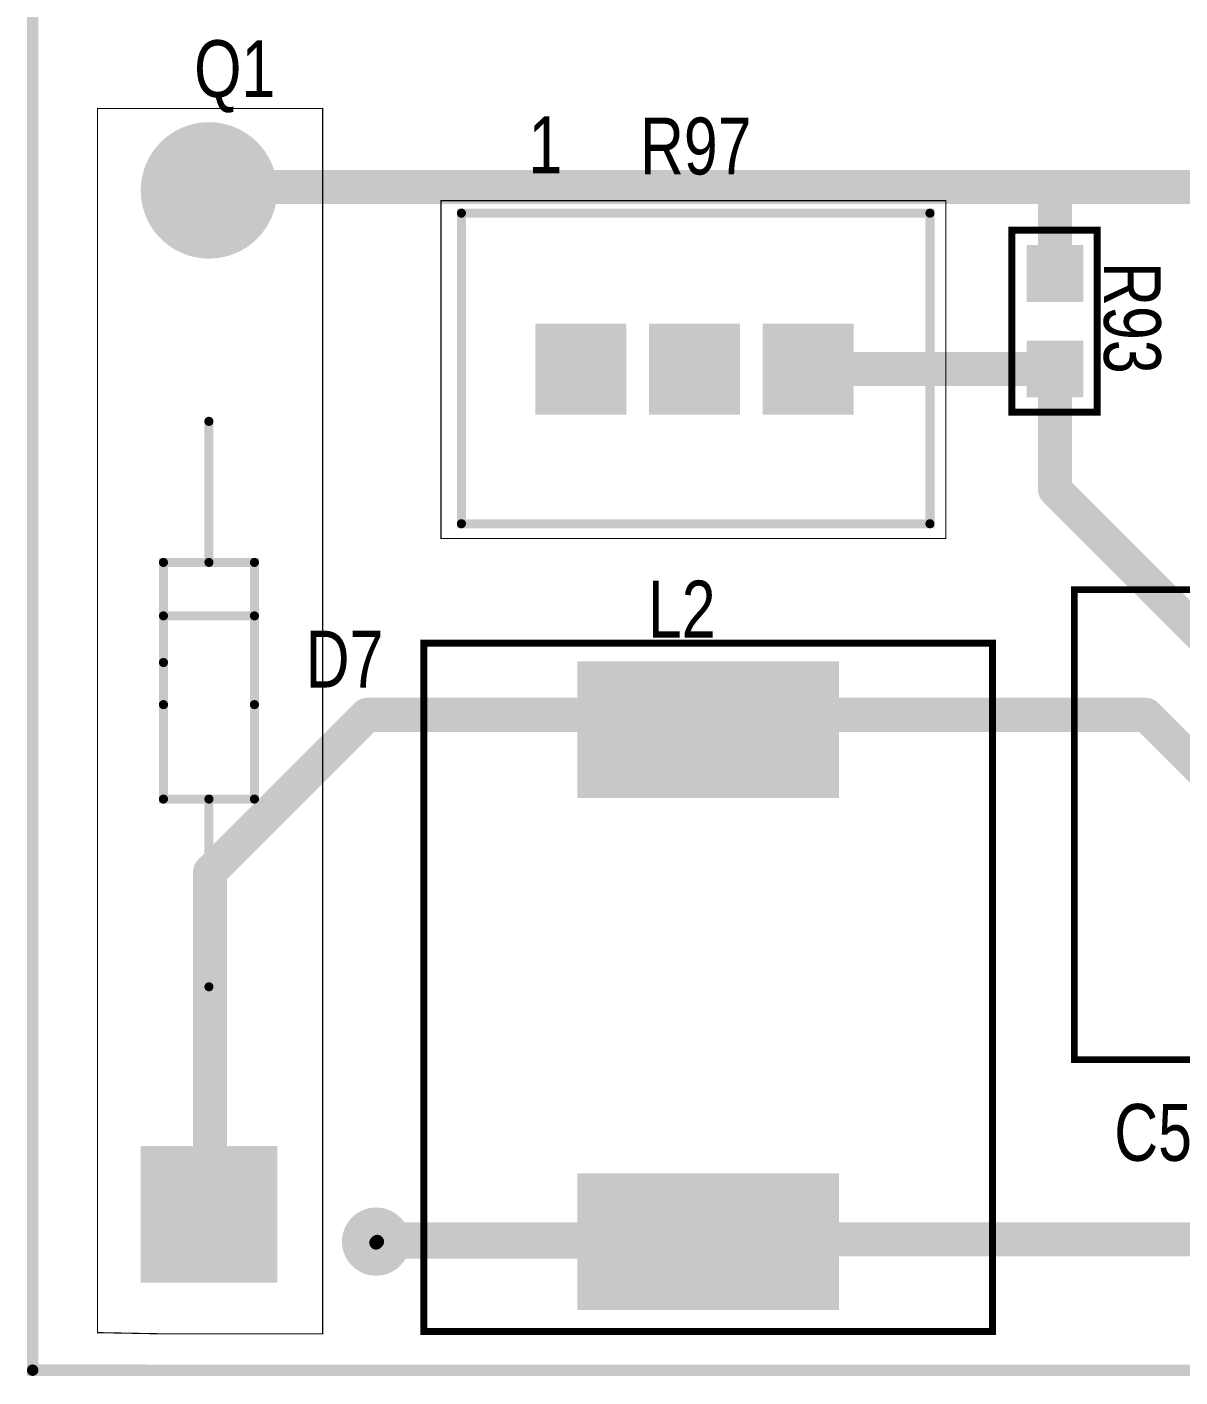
# Model space of a CAD drawing. Extents: x 0 to 8.76, y 0.02 to 4.83.
# Drawn here: x 0.773 to 1.787, y 0.023 to 1.21 of the extents above; entities that cross this region are included whole.
import ezdxf

# ---------------------------------------------------------------- set-up
doc = ezdxf.new("R2010")
doc.units = 0

msp = doc.modelspace()

# ---------------------------------------------------------------- linework, layer by layer
for points, const_width in [([(8.684, 0.028), (0.778, 0.029), (0.778, 4.826), (8.686, 4.826), (8.686, 0.028), (8.684, 0.028)], 0.01), ([(0.835, 0.062), (0.835, 1.138), (1.033, 1.138), (1.033, 0.061), (0.889, 0.061), (0.835, 0.062)], 0.001), ([(1.137, 0.76), (1.581, 0.76), (1.581, 1.057), (1.137, 1.057), (1.137, 0.76)], 0.001)]:
    msp.add_lwpolyline(points, close=True, dxfattribs=dict(const_width=const_width))
for points, const_width in [([(0.8347, 1.138, 1), (0.8352, 1.138, 1)], 0.0005), ([(1.0327, 1.138, 1), (1.0333, 1.138, 1)], 0.0005), ([(1.1367, 1.057, 1), (1.1373, 1.057, 1)], 0.0005), ([(1.5807, 1.057, 1), (1.5813, 1.057, 1)], 0.0005), ([(1.1367, 0.76, 1), (1.1373, 0.76, 1)], 0.0005), ([(1.1367, 0.76, 1), (1.1373, 0.76, 1)], 0.0005), ([(1.5807, 0.76, 1), (1.5813, 0.76, 1)], 0.0005), ([(0.8347, 0.062, 1), (0.8352, 0.062, 1)], 0.0005), ([(0.8347, 0.062, 1), (0.8352, 0.062, 1)], 0.0005), ([(0.8888, 0.061, 1), (0.8892, 0.061, 1)], 0.0005), ([(1.0327, 0.061, 1), (1.0333, 0.061, 1)], 0.0005), ([(0.7755, 0.029, 1), (0.7805, 0.029, 1)], 0.005)]:
    msp.add_lwpolyline(points, format="xyb", close=True, dxfattribs=dict(const_width=const_width))
at = {"layer": 'DRL'}
for points, const_width in [([(0.916, 1.066, 1), (0.95, 1.066, 1)], 0.035), ([(1.25, 0.909, 1), (1.27, 0.909, 1)], 0.02), ([(1.35, 0.909, 1), (1.37, 0.909, 1)], 0.02), ([(1.45, 0.909, 1), (1.47, 0.909, 1)], 0.02), ([(0.916, 0.166, 1), (0.95, 0.166, 1)], 0.035), ([(1.07, 0.142, 1), (1.09, 0.142, 1)], 0.02), ([(1.07, 0.142, 1), (1.09, 0.142, 1)], 0.02)]:
    msp.add_lwpolyline(points, format="xyb", close=True, dxfattribs=dict(at, const_width=const_width))
at = {"layer": 'FAB', "const_width": 0.02}
msp.add_lwpolyline([(1.07, 0.142, 1), (1.09, 0.142, 1)], format="xyb", close=True, dxfattribs=at)
msp.add_lwpolyline([(1.07, 0.142, 1), (1.09, 0.142, 1)], format="xyb", close=True, dxfattribs=at)
at = {"layer": 'GND'}
for points, const_width in [([(0.908, 1.066, 1), (0.958, 1.066, 1)], 0.05), ([(1.068, 0.142, 1), (1.092, 0.142, 1)], 0.025), ([(1.068, 0.142, 1), (1.092, 0.142, 1)], 0.025)]:
    msp.add_lwpolyline(points, format="xyb", close=True, dxfattribs=dict(at, const_width=const_width))
for points in [[(1.23, 0.879), (1.29, 0.879), (1.23, 0.939), (1.29, 0.939)], [(1.33, 0.879), (1.39, 0.879), (1.33, 0.939), (1.39, 0.939)], [(1.43, 0.879), (1.49, 0.879), (1.43, 0.939), (1.49, 0.939)], [(0.883, 0.116), (0.983, 0.116), (0.883, 0.216), (0.983, 0.216)]]:
    msp.add_solid(points, dxfattribs=at)
at = {"layer": 'I10'}
for points, const_width in [([(0.908, 1.066, 1), (0.958, 1.066, 1)], 0.05), ([(1.068, 0.142, 1), (1.092, 0.142, 1)], 0.025), ([(1.068, 0.142, 1), (1.092, 0.142, 1)], 0.025)]:
    msp.add_lwpolyline(points, format="xyb", close=True, dxfattribs=dict(at, const_width=const_width))
for points in [[(1.23, 0.879), (1.29, 0.879), (1.23, 0.939), (1.29, 0.939)], [(1.33, 0.879), (1.39, 0.879), (1.33, 0.939), (1.39, 0.939)], [(1.43, 0.879), (1.49, 0.879), (1.43, 0.939), (1.49, 0.939)], [(0.883, 0.116), (0.983, 0.116), (0.883, 0.216), (0.983, 0.216)]]:
    msp.add_solid(points, dxfattribs=at)
at = {"layer": 'I11'}
for points, const_width in [([(0.908, 1.066, 1), (0.958, 1.066, 1)], 0.05), ([(1.068, 0.142, 1), (1.092, 0.142, 1)], 0.025), ([(1.068, 0.142, 1), (1.092, 0.142, 1)], 0.025)]:
    msp.add_lwpolyline(points, format="xyb", close=True, dxfattribs=dict(at, const_width=const_width))
for points in [[(1.23, 0.879), (1.29, 0.879), (1.23, 0.939), (1.29, 0.939)], [(1.33, 0.879), (1.39, 0.879), (1.33, 0.939), (1.39, 0.939)], [(1.43, 0.879), (1.49, 0.879), (1.43, 0.939), (1.49, 0.939)], [(0.883, 0.116), (0.983, 0.116), (0.883, 0.216), (0.983, 0.216)]]:
    msp.add_solid(points, dxfattribs=at)
at = {"layer": 'I12'}
for points, const_width in [([(0.908, 1.066, 1), (0.958, 1.066, 1)], 0.05), ([(1.068, 0.142, 1), (1.092, 0.142, 1)], 0.025), ([(1.068, 0.142, 1), (1.092, 0.142, 1)], 0.025)]:
    msp.add_lwpolyline(points, format="xyb", close=True, dxfattribs=dict(at, const_width=const_width))
for points in [[(1.23, 0.879), (1.29, 0.879), (1.23, 0.939), (1.29, 0.939)], [(1.33, 0.879), (1.39, 0.879), (1.33, 0.939), (1.39, 0.939)], [(1.43, 0.879), (1.49, 0.879), (1.43, 0.939), (1.49, 0.939)], [(0.883, 0.116), (0.983, 0.116), (0.883, 0.216), (0.983, 0.216)]]:
    msp.add_solid(points, dxfattribs=at)
at = {"layer": 'IN3'}
for points, const_width in [([(0.908, 1.066, 1), (0.958, 1.066, 1)], 0.05), ([(1.068, 0.142, 1), (1.092, 0.142, 1)], 0.025), ([(1.068, 0.142, 1), (1.092, 0.142, 1)], 0.025)]:
    msp.add_lwpolyline(points, format="xyb", close=True, dxfattribs=dict(at, const_width=const_width))
for points in [[(1.23, 0.879), (1.29, 0.879), (1.23, 0.939), (1.29, 0.939)], [(1.33, 0.879), (1.39, 0.879), (1.33, 0.939), (1.39, 0.939)], [(1.43, 0.879), (1.49, 0.879), (1.43, 0.939), (1.49, 0.939)], [(0.883, 0.116), (0.983, 0.116), (0.883, 0.216), (0.983, 0.216)]]:
    msp.add_solid(points, dxfattribs=at)
at = {"layer": 'IN4'}
for points, const_width in [([(0.908, 1.066, 1), (0.958, 1.066, 1)], 0.05), ([(1.068, 0.142, 1), (1.092, 0.142, 1)], 0.025), ([(1.068, 0.142, 1), (1.092, 0.142, 1)], 0.025)]:
    msp.add_lwpolyline(points, format="xyb", close=True, dxfattribs=dict(at, const_width=const_width))
for points in [[(1.23, 0.879), (1.29, 0.879), (1.23, 0.939), (1.29, 0.939)], [(1.33, 0.879), (1.39, 0.879), (1.33, 0.939), (1.39, 0.939)], [(1.43, 0.879), (1.49, 0.879), (1.43, 0.939), (1.49, 0.939)], [(0.883, 0.116), (0.983, 0.116), (0.883, 0.216), (0.983, 0.216)]]:
    msp.add_solid(points, dxfattribs=at)
at = {"layer": 'IN5'}
for points, const_width in [([(0.908, 1.066, 1), (0.958, 1.066, 1)], 0.05), ([(1.068, 0.142, 1), (1.092, 0.142, 1)], 0.025), ([(1.068, 0.142, 1), (1.092, 0.142, 1)], 0.025)]:
    msp.add_lwpolyline(points, format="xyb", close=True, dxfattribs=dict(at, const_width=const_width))
for points in [[(1.23, 0.879), (1.29, 0.879), (1.23, 0.939), (1.29, 0.939)], [(1.33, 0.879), (1.39, 0.879), (1.33, 0.939), (1.39, 0.939)], [(1.43, 0.879), (1.49, 0.879), (1.43, 0.939), (1.49, 0.939)], [(0.883, 0.116), (0.983, 0.116), (0.883, 0.216), (0.983, 0.216)]]:
    msp.add_solid(points, dxfattribs=at)
at = {"layer": 'IN6'}
for points, const_width in [([(0.908, 1.066, 1), (0.958, 1.066, 1)], 0.05), ([(1.068, 0.142, 1), (1.092, 0.142, 1)], 0.025), ([(1.068, 0.142, 1), (1.092, 0.142, 1)], 0.025)]:
    msp.add_lwpolyline(points, format="xyb", close=True, dxfattribs=dict(at, const_width=const_width))
for points in [[(1.23, 0.879), (1.29, 0.879), (1.23, 0.939), (1.29, 0.939)], [(1.33, 0.879), (1.39, 0.879), (1.33, 0.939), (1.39, 0.939)], [(1.43, 0.879), (1.49, 0.879), (1.43, 0.939), (1.49, 0.939)], [(0.883, 0.116), (0.983, 0.116), (0.883, 0.216), (0.983, 0.216)]]:
    msp.add_solid(points, dxfattribs=at)
at = {"layer": 'IN7'}
for points, const_width in [([(0.908, 1.066, 1), (0.958, 1.066, 1)], 0.05), ([(1.068, 0.142, 1), (1.092, 0.142, 1)], 0.025), ([(1.068, 0.142, 1), (1.092, 0.142, 1)], 0.025)]:
    msp.add_lwpolyline(points, format="xyb", close=True, dxfattribs=dict(at, const_width=const_width))
for points in [[(1.23, 0.879), (1.29, 0.879), (1.23, 0.939), (1.29, 0.939)], [(1.33, 0.879), (1.39, 0.879), (1.33, 0.939), (1.39, 0.939)], [(1.43, 0.879), (1.49, 0.879), (1.43, 0.939), (1.49, 0.939)], [(0.883, 0.116), (0.983, 0.116), (0.883, 0.216), (0.983, 0.216)]]:
    msp.add_solid(points, dxfattribs=at)
at = {"layer": 'IN8'}
for points, const_width in [([(0.908, 1.066, 1), (0.958, 1.066, 1)], 0.05), ([(1.068, 0.142, 1), (1.092, 0.142, 1)], 0.025), ([(1.068, 0.142, 1), (1.092, 0.142, 1)], 0.025)]:
    msp.add_lwpolyline(points, format="xyb", close=True, dxfattribs=dict(at, const_width=const_width))
for points in [[(1.23, 0.879), (1.29, 0.879), (1.23, 0.939), (1.29, 0.939)], [(1.33, 0.879), (1.39, 0.879), (1.33, 0.939), (1.39, 0.939)], [(1.43, 0.879), (1.49, 0.879), (1.43, 0.939), (1.49, 0.939)], [(0.883, 0.116), (0.983, 0.116), (0.883, 0.216), (0.983, 0.216)]]:
    msp.add_solid(points, dxfattribs=at)
at = {"layer": 'IN9'}
for points, const_width in [([(0.908, 1.066, 1), (0.958, 1.066, 1)], 0.05), ([(1.068, 0.142, 1), (1.092, 0.142, 1)], 0.025), ([(1.068, 0.142, 1), (1.092, 0.142, 1)], 0.025)]:
    msp.add_lwpolyline(points, format="xyb", close=True, dxfattribs=dict(at, const_width=const_width))
for points in [[(1.23, 0.879), (1.29, 0.879), (1.23, 0.939), (1.29, 0.939)], [(1.33, 0.879), (1.39, 0.879), (1.33, 0.939), (1.39, 0.939)], [(1.43, 0.879), (1.49, 0.879), (1.43, 0.939), (1.49, 0.939)], [(0.883, 0.116), (0.983, 0.116), (0.883, 0.216), (0.983, 0.216)]]:
    msp.add_solid(points, dxfattribs=at)
at = {"layer": 'NOT', "const_width": 0.02}
msp.add_lwpolyline([(1.07, 0.142, 1), (1.09, 0.142, 1)], format="xyb", close=True, dxfattribs=at)
msp.add_lwpolyline([(1.07, 0.142, 1), (1.09, 0.142, 1)], format="xyb", close=True, dxfattribs=at)
at = {"layer": 'PWR'}
for points, const_width in [([(0.908, 1.066, 1), (0.958, 1.066, 1)], 0.05), ([(1.068, 0.142, 1), (1.092, 0.142, 1)], 0.025), ([(1.068, 0.142, 1), (1.092, 0.142, 1)], 0.025)]:
    msp.add_lwpolyline(points, format="xyb", close=True, dxfattribs=dict(at, const_width=const_width))
for points in [[(1.23, 0.879), (1.29, 0.879), (1.23, 0.939), (1.29, 0.939)], [(1.33, 0.879), (1.39, 0.879), (1.33, 0.939), (1.39, 0.939)], [(1.43, 0.879), (1.49, 0.879), (1.43, 0.939), (1.49, 0.939)], [(0.883, 0.116), (0.983, 0.116), (0.883, 0.216), (0.983, 0.216)]]:
    msp.add_solid(points, dxfattribs=at)
at = {"layer": 'SMT'}
for points, const_width in [([(0.903, 1.066, 1), (0.963, 1.066, 1)], 0.06), ([(1.065, 0.142, 1), (1.095, 0.142, 1)], 0.03), ([(1.065, 0.142, 1), (1.095, 0.142, 1)], 0.03)]:
    msp.add_lwpolyline(points, format="xyb", close=True, dxfattribs=dict(at, const_width=const_width))
for points in [[(1.652, 0.968), (1.702, 0.968), (1.652, 1.018), (1.702, 1.018)], [(1.22, 0.869), (1.3, 0.869), (1.22, 0.949), (1.3, 0.949)], [(1.32, 0.869), (1.4, 0.869), (1.32, 0.949), (1.4, 0.949)], [(1.42, 0.869), (1.5, 0.869), (1.42, 0.949), (1.5, 0.949)], [(1.652, 0.884), (1.702, 0.884), (1.652, 0.934), (1.702, 0.934)], [(1.257, 0.532), (1.487, 0.532), (1.257, 0.652), (1.487, 0.652)], [(0.873, 0.106), (0.993, 0.106), (0.873, 0.226), (0.993, 0.226)], [(1.257, 0.082), (1.487, 0.082), (1.257, 0.202), (1.487, 0.202)]]:
    msp.add_solid(points, dxfattribs=at)
at = {"layer": 'SPT'}
for points in [[(1.652, 0.968), (1.702, 0.968), (1.652, 1.018), (1.702, 1.018)], [(1.22, 0.869), (1.3, 0.869), (1.22, 0.949), (1.3, 0.949)], [(1.32, 0.869), (1.4, 0.869), (1.32, 0.949), (1.4, 0.949)], [(1.42, 0.869), (1.5, 0.869), (1.42, 0.949), (1.5, 0.949)], [(1.652, 0.884), (1.702, 0.884), (1.652, 0.934), (1.702, 0.934)], [(1.257, 0.532), (1.487, 0.532), (1.257, 0.652), (1.487, 0.652)], [(1.257, 0.082), (1.487, 0.082), (1.257, 0.202), (1.487, 0.202)]]:
    msp.add_solid(points, dxfattribs=at)
at = {"layer": 'SST'}
for points, const_width in [([(1.567, 0.773), (1.155, 0.773), (1.155, 1.046), (1.567, 1.046), (1.567, 0.773)], 0.008), ([(1.714, 1.031), (1.714, 0.871), (1.714, 0.871), (1.639, 0.871), (1.639, 1.031), (1.714, 1.031)], 0.006), ([(0.893, 0.651), (0.893, 0.531), (0.973, 0.531), (0.973, 0.739), (0.893, 0.739), (0.893, 0.651)], 0.008), ([(1.984, 0.302), (2.144, 0.302), (2.144, 0.715), (1.694, 0.715), (1.694, 0.302), (1.984, 0.302)], 0.006), ([(1.622, 0.501), (1.622, 0.063), (1.122, 0.063), (1.122, 0.668), (1.622, 0.668), (1.622, 0.501)], 0.006)]:
    msp.add_lwpolyline(points, close=True, dxfattribs=dict(at, const_width=const_width))
for points, const_width in [([(1.153, 1.046, 1), (1.157, 1.046, 1)], 0.004), ([(1.565, 1.046, 1), (1.569, 1.046, 1)], 0.004), ([(1.6375, 1.031, 1), (1.6405, 1.031, 1)], 0.003), ([(1.7125, 1.031, 1), (1.7155, 1.031, 1)], 0.003), ([(1.7125, 1.031, 1), (1.7155, 1.031, 1)], 0.003), ([(0.931, 0.863, 1), (0.935, 0.863, 1)], 0.004), ([(1.6375, 0.871, 1), (1.6405, 0.871, 1)], 0.003), ([(1.7125, 0.871, 1), (1.7155, 0.871, 1)], 0.003), ([(1.7125, 0.871, 1), (1.7155, 0.871, 1)], 0.003), ([(1.153, 0.773, 1), (1.157, 0.773, 1)], 0.004), ([(1.565, 0.773, 1), (1.569, 0.773, 1)], 0.004), ([(1.565, 0.773, 1), (1.569, 0.773, 1)], 0.004), ([(0.891, 0.739, 1), (0.895, 0.739, 1)], 0.004), ([(0.931, 0.739, 1), (0.935, 0.739, 1)], 0.004), ([(0.971, 0.739, 1), (0.975, 0.739, 1)], 0.004), ([(1.6925, 0.715, 1), (1.6955, 0.715, 1)], 0.003), ([(0.891, 0.692, 1), (0.895, 0.692, 1)], 0.004), ([(0.971, 0.692, 1), (0.975, 0.692, 1)], 0.004), ([(1.1205, 0.668, 1), (1.1235, 0.668, 1)], 0.003), ([(1.6205, 0.668, 1), (1.6235, 0.668, 1)], 0.003), ([(0.891, 0.651, 1), (0.895, 0.651, 1)], 0.004), ([(0.891, 0.651, 1), (0.895, 0.651, 1)], 0.004), ([(0.891, 0.614, 1), (0.895, 0.614, 1)], 0.004), ([(0.971, 0.614, 1), (0.975, 0.614, 1)], 0.004), ([(0.891, 0.531, 1), (0.895, 0.531, 1)], 0.004), ([(0.931, 0.531, 1), (0.935, 0.531, 1)], 0.004), ([(0.971, 0.531, 1), (0.975, 0.531, 1)], 0.004), ([(1.6205, 0.501, 1), (1.6235, 0.501, 1)], 0.003), ([(1.6205, 0.501, 1), (1.6235, 0.501, 1)], 0.003), ([(0.931, 0.366, 1), (0.935, 0.366, 1)], 0.004), ([(1.6925, 0.302, 1), (1.6955, 0.302, 1)], 0.003), ([(1.1205, 0.063, 1), (1.1235, 0.063, 1)], 0.003), ([(1.6205, 0.063, 1), (1.6235, 0.063, 1)], 0.003)]:
    msp.add_lwpolyline(points, format="xyb", close=True, dxfattribs=dict(at, const_width=const_width))
at = {"layer": 'SST', "const_width": 0.008}
for points in [[(0.933, 0.739), (0.933, 0.863)], [(0.973, 0.614), (0.973, 0.692), (0.893, 0.692), (0.893, 0.614)], [(0.933, 0.366), (0.933, 0.531)]]:
    msp.add_lwpolyline(points, dxfattribs=at)
at = {"layer": 'TOP'}
for points, const_width in [([(0.908, 1.066, 1), (0.958, 1.066, 1)], 0.05), ([(0.9255, 1.069, 1), (0.9405, 1.069, 1)], 0.015), ([(0.9255, 1.069, 1), (0.9405, 1.069, 1)], 0.015), ([(0.9255, 1.066, 1), (0.9405, 1.066, 1)], 0.015), ([(1.6695, 1.069, 1), (1.6845, 1.069, 1)], 0.015), ([(1.6695, 1.069, 1), (1.6845, 1.069, 1)], 0.015), ([(1.6695, 1.069, 1), (1.6845, 1.069, 1)], 0.015), ([(1.6695, 1.069, 1), (1.6845, 1.069, 1)], 0.015), ([(1.6695, 0.993, 1), (1.6845, 0.993, 1)], 0.015), ([(1.6695, 0.993, 1), (1.6845, 0.993, 1)], 0.015), ([(1.4525, 0.909, 1), (1.4675, 0.909, 1)], 0.015), ([(1.6695, 0.909, 1), (1.6845, 0.909, 1)], 0.015), ([(1.6695, 0.909, 1), (1.6845, 0.909, 1)], 0.015), ([(1.6695, 0.803, 1), (1.6845, 0.803, 1)], 0.015), ([(1.6695, 0.803, 1), (1.6845, 0.803, 1)], 0.015), ([(1.0645, 0.605, 1), (1.0795, 0.605, 1)], 0.015), ([(1.0645, 0.605, 1), (1.0795, 0.605, 1)], 0.015), ([(1.3645, 0.605, 1), (1.3795, 0.605, 1)], 0.015), ([(1.3645, 0.605, 1), (1.3795, 0.605, 1)], 0.015), ([(1.3645, 0.605, 1), (1.3795, 0.605, 1)], 0.015), ([(1.3645, 0.605, 1), (1.3795, 0.605, 1)], 0.015), ([(1.7495, 0.605, 1), (1.7645, 0.605, 1)], 0.015), ([(1.7495, 0.605, 1), (1.7645, 0.605, 1)], 0.015), ([(1.3645, 0.592, 1), (1.3795, 0.592, 1)], 0.015), ([(1.3645, 0.592, 1), (1.3795, 0.592, 1)], 0.015), ([(0.9265, 0.467, 1), (0.9415, 0.467, 1)], 0.015), ([(0.9265, 0.467, 1), (0.9415, 0.467, 1)], 0.015), ([(0.9255, 0.166, 1), (0.9405, 0.166, 1)], 0.015), ([(0.9265, 0.167, 1), (0.9415, 0.167, 1)], 0.015), ([(0.9265, 0.167, 1), (0.9415, 0.167, 1)], 0.015), ([(1.068, 0.142, 1), (1.092, 0.142, 1)], 0.025), ([(1.068, 0.142, 1), (1.092, 0.142, 1)], 0.025), ([(1.0725, 0.142, 1), (1.0875, 0.142, 1)], 0.015), ([(1.0725, 0.142, 1), (1.0875, 0.142, 1)], 0.015), ([(1.0735, 0.142, 1), (1.0885, 0.142, 1)], 0.015), ([(1.0735, 0.142, 1), (1.0885, 0.142, 1)], 0.015), ([(1.0735, 0.142, 1), (1.0885, 0.142, 1)], 0.015), ([(1.0755, 0.144, 1), (1.0905, 0.144, 1)], 0.015), ([(1.0755, 0.144, 1), (1.0905, 0.144, 1)], 0.015), ([(1.3645, 0.142, 1), (1.3795, 0.142, 1)], 0.015), ([(1.3645, 0.142, 1), (1.3795, 0.142, 1)], 0.015), ([(1.3645, 0.142, 1), (1.3795, 0.142, 1)], 0.015), ([(1.3645, 0.142, 1), (1.3795, 0.142, 1)], 0.015), ([(1.077, 0.141, 1), (1.083, 0.141, 1)], 0.006), ([(1.078, 0.142, 1), (1.084, 0.142, 1)], 0.006)]:
    msp.add_lwpolyline(points, format="xyb", close=True, dxfattribs=dict(at, const_width=const_width))
for points, const_width in [([(0.933, 1.066), (0.933, 1.069)], 0.03), ([(0.933, 1.069), (1.677, 1.069)], 0.03), ([(1.677, 1.069), (1.677, 0.993)], 0.03), ([(2.19, 1.069), (1.677, 1.069)], 0.03), ([(1.677, 1.069), (1.677, 0.993)], 0.03), ([(1.46, 0.909), (1.677, 0.909)], 0.03), ([(1.677, 0.909), (1.677, 0.803)], 0.03), ([(1.677, 0.803), (2.063, 0.417)], 0.03), ([(0.934, 0.467), (1.072, 0.605)], 0.03), ([(1.072, 0.605), (1.372, 0.605)], 0.03), ([(1.372, 0.592), (1.372, 0.605)], 0.03), ([(1.372, 0.605), (1.757, 0.605)], 0.03), ([(1.372, 0.605), (1.372, 0.592)], 0.03), ([(1.757, 0.605), (2.081, 0.281)], 0.03), ([(0.934, 0.167), (0.934, 0.467)], 0.03), ([(0.933, 0.166), (0.934, 0.167)], 0.03), ([(1.08, 0.142), (1.372, 0.142)], 0.03), ([(1.372, 0.142), (1.08, 0.142)], 0.03), ([(1.083, 0.144), (1.081, 0.142)], 0.03), ([(1.372, 0.142), (1.081, 0.142)], 0.03), ([(1.081, 0.142), (1.372, 0.142)], 0.03), ([(1.917, 0.144), (1.083, 0.144)], 0.03), ([(1.081, 0.142), (1.08, 0.141)], 0.012)]:
    msp.add_lwpolyline(points, dxfattribs=dict(at, const_width=const_width))
for points in [[(1.652, 0.968), (1.702, 0.968), (1.652, 1.018), (1.702, 1.018)], [(1.23, 0.879), (1.29, 0.879), (1.23, 0.939), (1.29, 0.939)], [(1.33, 0.879), (1.39, 0.879), (1.33, 0.939), (1.39, 0.939)], [(1.43, 0.879), (1.49, 0.879), (1.43, 0.939), (1.49, 0.939)], [(1.652, 0.884), (1.702, 0.884), (1.652, 0.934), (1.702, 0.934)], [(1.257, 0.532), (1.487, 0.532), (1.257, 0.652), (1.487, 0.652)], [(0.883, 0.116), (0.983, 0.116), (0.883, 0.216), (0.983, 0.216)], [(1.257, 0.082), (1.487, 0.082), (1.257, 0.202), (1.487, 0.202)]]:
    msp.add_solid(points, dxfattribs=at)

# ---------------------------------------------------------------- texts
at = {"layer": 'SST', "width": 0.8}
for s, rotation, p in [('Q1', 360, (0.92, 1.148)), ('R93', 270, (1.72, 1.003)), ('L2', 360, (1.319, 0.673)), ('D7', 360, (1.018, 0.629)), ('C54', 360, (1.729, 0.213))]:
    msp.add_text(s, height=0.05, rotation=rotation, dxfattribs=at).set_placement(p)
for s, p in [('1', (1.214, 1.081)), ('R97', (1.312, 1.08))]:
    msp.add_text(s, height=0.05, dxfattribs=at).set_placement(p)

doc.saveas('drawing.dxf')
